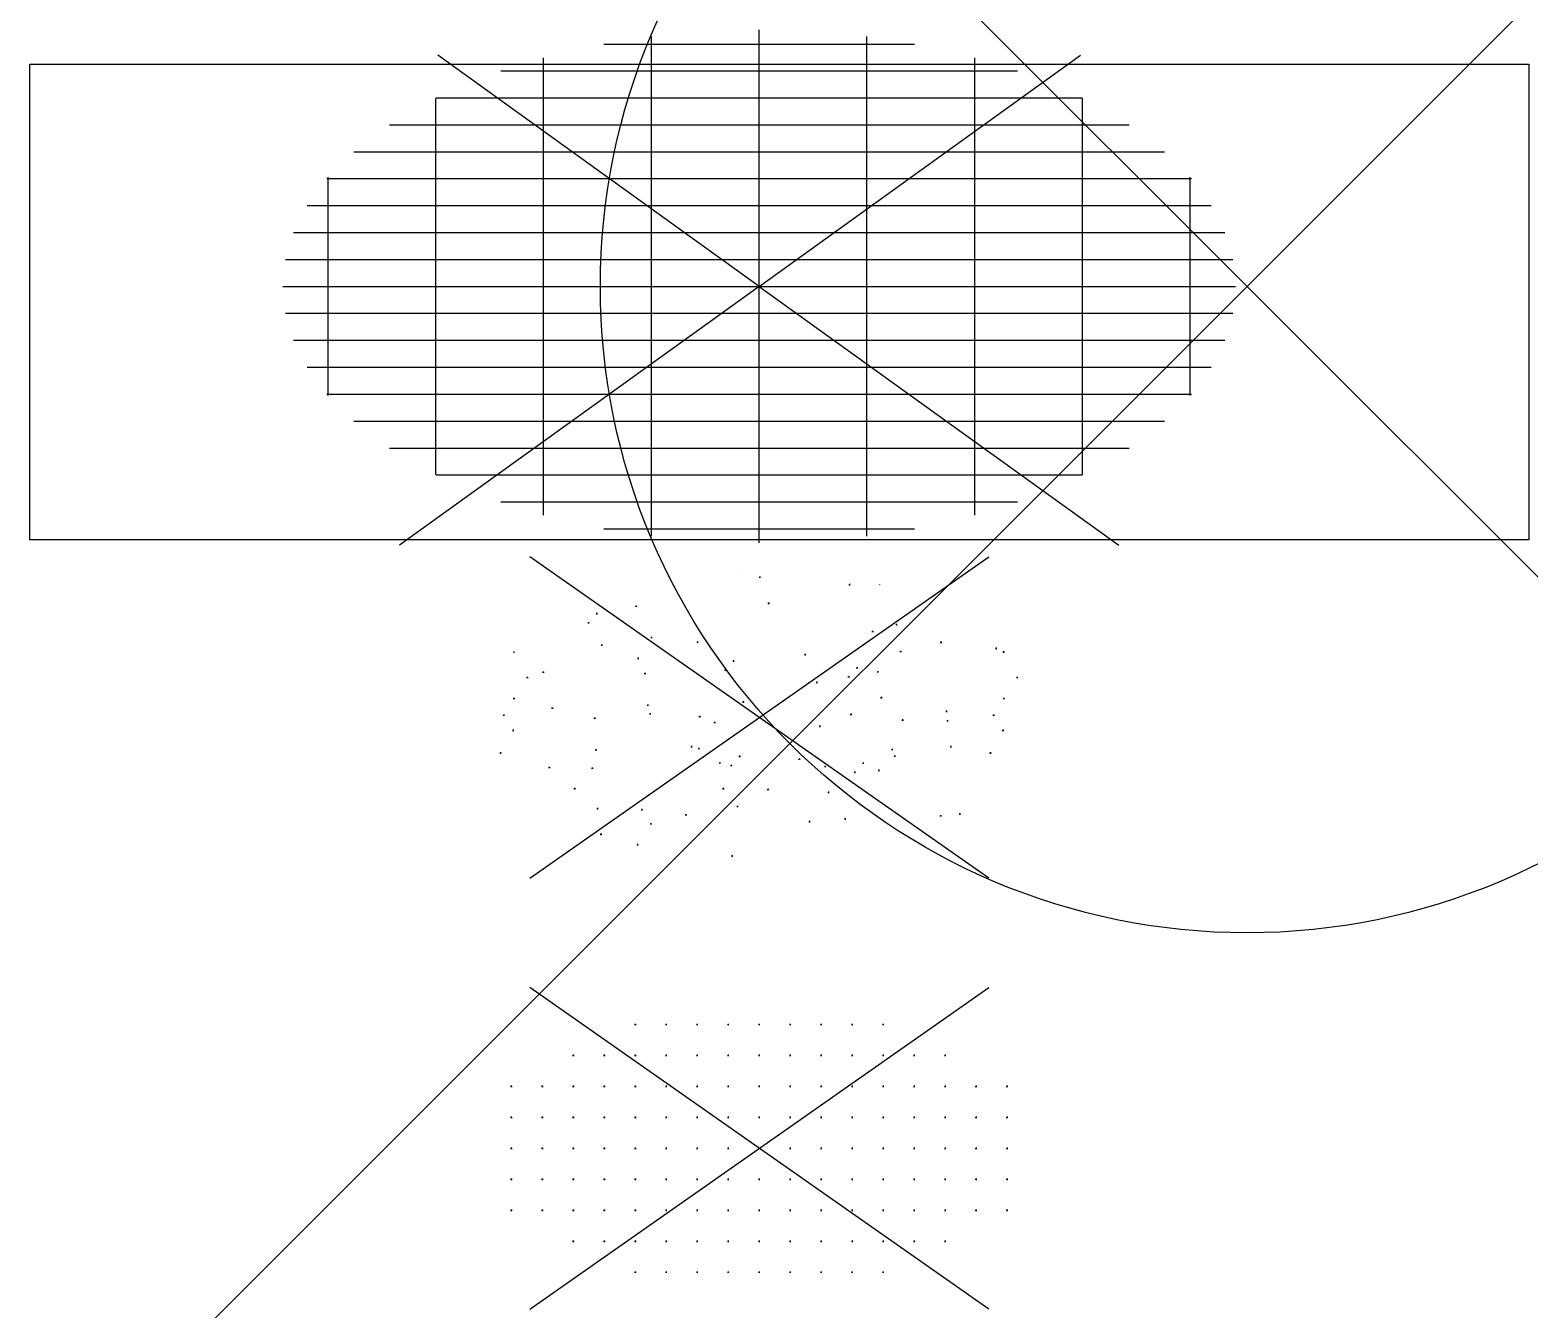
# Model space of a CAD drawing. Header units: metres. Extents: x -77 to 448, y 4806 to 5239.
# Drawn here: x -30.49 to -27.013, y 4948.625 to 4951.593 of the extents above; entities that cross this region are included whole.
import ezdxf
from ezdxf.enums import TextEntityAlignment as Align

# ---------------------------------------------------------------- set-up
doc = ezdxf.new("R2010")
doc.units = ezdxf.units.M
doc.header["$PDMODE"] = 35
doc.header["$PDSIZE"] = 3
doc.layers.add('V-WE-VH-OPENVERHARDING_STRAATBAKSTEEN-S', color=90, linetype='Continuous', lineweight=25)
doc.styles.add('NLCS-ISO', font='NLCS-ISO.ttf')

# ---------------------------------------------------------------- blocks, each defined once
blk = doc.blocks.new('V-SVH-FUNDERING_ZANDCEMENTSTAB_KL-SO')
for p, q in [((-2.662244, -1.864123), (2.662244, 1.864123)), ((2.662244, -1.864123), (-2.662244, 1.864123)), ((-1.446125, 1.4375), (-1.4375, 1.4375)), ((-1.446125, 1.4375), (-1.4375, 1.4375)), ((-1.4375, 1.446125), (-1.4375, 1.4375)), ((-1.4375, 1.446125), (-1.4375, 1.4375)), ((-1.4375, 1.4375), (-1.428875, 1.4375)), ((-1.4375, 1.4375), (-1.4375, 1.428875)), ((-1.4375, 1.4375), (-1.428875, 1.4375)), ((-1.4375, 1.4375), (-1.4375, 1.428875)), ((-1.08675, 1.4375), (-1.0695, 1.4375)), ((-1.08675, 1.4375), (-1.0695, 1.4375)), ((-1.078125, 1.446125), (-1.078125, 1.4375)), ((-1.078125, 1.4375), (-1.078125, 1.428875)), ((-0.727375, 1.4375), (-0.71875, 1.4375)), ((-0.727375, 1.4375), (-0.71875, 1.4375)), ((-0.71875, 1.446125), (-0.71875, 1.4375)), ((-0.71875, 1.446125), (-0.71875, 1.4375)), ((-0.71875, 1.4375), (-0.710125, 1.4375)), ((-0.71875, 1.4375), (-0.71875, 1.428875)), ((-0.71875, 1.4375), (-0.710125, 1.4375)), ((-0.71875, 1.4375), (-0.71875, 1.428875)), ((-0.368, 1.4375), (-0.35075, 1.4375)), ((-0.368, 1.4375), (-0.35075, 1.4375)), ((-0.359375, 1.446125), (-0.359375, 1.4375)), ((-0.359375, 1.4375), (-0.359375, 1.428875)), ((-0.008625, 1.4375), (0, 1.4375)), ((-0.008625, 1.4375), (0, 1.4375)), ((0, 1.446125), (0, 1.4375)), ((0, 1.446125), (0, 1.4375)), ((0, 1.4375), (0.008625, 1.4375)), ((0, 1.4375), (0, 1.428875)), ((0, 1.4375), (0.008625, 1.4375)), ((0, 1.4375), (0, 1.428875)), ((0.35075, 1.4375), (0.368, 1.4375)), ((0.35075, 1.4375), (0.368, 1.4375)), ((0.359375, 1.446125), (0.359375, 1.4375)), ((0.359375, 1.4375), (0.359375, 1.428875)), ((0.710125, 1.4375), (0.71875, 1.4375)), ((0.710125, 1.4375), (0.71875, 1.4375)), ((0.71875, 1.446125), (0.71875, 1.4375)), ((0.71875, 1.446125), (0.71875, 1.4375)), ((0.71875, 1.4375), (0.727375, 1.4375)), ((0.71875, 1.4375), (0.71875, 1.428875)), ((0.71875, 1.4375), (0.727375, 1.4375)), ((0.71875, 1.4375), (0.71875, 1.428875)), ((1.0695, 1.4375), (1.08675, 1.4375)), ((1.0695, 1.4375), (1.08675, 1.4375)), ((1.078125, 1.446125), (1.078125, 1.4375)), ((1.078125, 1.4375), (1.078125, 1.428875)), ((1.428875, 1.4375), (1.4375, 1.4375)), ((1.428875, 1.4375), (1.4375, 1.4375)), ((1.4375, 1.446125), (1.4375, 1.4375)), ((1.4375, 1.446125), (1.4375, 1.4375)), ((1.4375, 1.4375), (1.446125, 1.4375)), ((1.4375, 1.4375), (1.4375, 1.428875)), ((1.4375, 1.4375), (1.446125, 1.4375)), ((1.4375, 1.4375), (1.4375, 1.428875)), ((-2.164875, 1.078125), (-2.15625, 1.078125)), ((-2.15625, 1.08675), (-2.15625, 1.0695)), ((-2.15625, 1.08675), (-2.15625, 1.0695)), ((-2.15625, 1.078125), (-2.147625, 1.078125)), ((-1.8055, 1.078125), (-1.78825, 1.078125)), ((-1.796875, 1.08675), (-1.796875, 1.0695)), ((-1.446125, 1.078125), (-1.4375, 1.078125)), ((-1.4375, 1.08675), (-1.4375, 1.0695)), ((-1.4375, 1.08675), (-1.4375, 1.0695)), ((-1.4375, 1.078125), (-1.428875, 1.078125)), ((-1.08675, 1.078125), (-1.0695, 1.078125)), ((-1.078125, 1.08675), (-1.078125, 1.0695)), ((-0.727375, 1.078125), (-0.71875, 1.078125)), ((-0.71875, 1.08675), (-0.71875, 1.0695)), ((-0.71875, 1.08675), (-0.71875, 1.0695)), ((-0.71875, 1.078125), (-0.710125, 1.078125)), ((-0.368, 1.078125), (-0.35075, 1.078125)), ((-0.359375, 1.08675), (-0.359375, 1.0695)), ((-0.008625, 1.078125), (0, 1.078125)), ((0, 1.08675), (0, 1.0695)), ((0, 1.08675), (0, 1.0695)), ((0, 1.078125), (0.008625, 1.078125)), ((0.35075, 1.078125), (0.368, 1.078125)), ((0.359375, 1.08675), (0.359375, 1.0695)), ((0.710125, 1.078125), (0.71875, 1.078125)), ((0.71875, 1.08675), (0.71875, 1.0695)), ((0.71875, 1.08675), (0.71875, 1.0695)), ((0.71875, 1.078125), (0.727375, 1.078125)), ((1.0695, 1.078125), (1.08675, 1.078125)), ((1.078125, 1.08675), (1.078125, 1.0695)), ((1.428875, 1.078125), (1.4375, 1.078125)), ((1.4375, 1.08675), (1.4375, 1.0695)), ((1.4375, 1.08675), (1.4375, 1.0695)), ((1.4375, 1.078125), (1.446125, 1.078125)), ((1.78825, 1.078125), (1.8055, 1.078125)), ((1.796875, 1.08675), (1.796875, 1.0695)), ((2.147625, 1.078125), (2.15625, 1.078125)), ((2.15625, 1.08675), (2.15625, 1.0695)), ((2.15625, 1.08675), (2.15625, 1.0695)), ((2.15625, 1.078125), (2.164875, 1.078125)), ((-2.882843, 0.71875), (-2.875, 0.71875)), ((-2.882843, 0.71875), (-2.875, 0.71875)), ((-2.875, 0.727375), (-2.875, 0.71875)), ((-2.875, 0.727375), (-2.875, 0.71875)), ((-2.875, 0.71875), (-2.866375, 0.71875)), ((-2.875, 0.71875), (-2.875, 0.710125)), ((-2.875, 0.71875), (-2.866375, 0.71875)), ((-2.875, 0.71875), (-2.875, 0.710125)), ((-2.52425, 0.71875), (-2.507, 0.71875)), ((-2.52425, 0.71875), (-2.507, 0.71875)), ((-2.515625, 0.727375), (-2.515625, 0.71875)), ((-2.515625, 0.71875), (-2.515625, 0.710125)), ((-2.164875, 0.71875), (-2.15625, 0.71875)), ((-2.164875, 0.71875), (-2.15625, 0.71875)), ((-2.15625, 0.727375), (-2.15625, 0.71875)), ((-2.15625, 0.727375), (-2.15625, 0.71875)), ((-2.15625, 0.71875), (-2.147625, 0.71875)), ((-2.15625, 0.71875), (-2.15625, 0.710125)), ((-2.15625, 0.71875), (-2.147625, 0.71875)), ((-2.15625, 0.71875), (-2.15625, 0.710125)), ((-1.8055, 0.71875), (-1.78825, 0.71875)), ((-1.8055, 0.71875), (-1.78825, 0.71875)), ((-1.796875, 0.727375), (-1.796875, 0.71875)), ((-1.796875, 0.71875), (-1.796875, 0.710125)), ((-1.446125, 0.71875), (-1.4375, 0.71875)), ((-1.446125, 0.71875), (-1.4375, 0.71875)), ((-1.4375, 0.727375), (-1.4375, 0.71875)), ((-1.4375, 0.727375), (-1.4375, 0.71875)), ((-1.4375, 0.71875), (-1.428875, 0.71875)), ((-1.4375, 0.71875), (-1.4375, 0.710125)), ((-1.4375, 0.71875), (-1.428875, 0.71875)), ((-1.4375, 0.71875), (-1.4375, 0.710125)), ((-1.08675, 0.71875), (-1.0695, 0.71875)), ((-1.08675, 0.71875), (-1.0695, 0.71875)), ((-1.078125, 0.727375), (-1.078125, 0.71875)), ((-1.078125, 0.71875), (-1.078125, 0.710125)), ((-0.727375, 0.71875), (-0.71875, 0.71875)), ((-0.727375, 0.71875), (-0.71875, 0.71875)), ((-0.71875, 0.727375), (-0.71875, 0.71875)), ((-0.71875, 0.727375), (-0.71875, 0.71875)), ((-0.71875, 0.71875), (-0.710125, 0.71875)), ((-0.71875, 0.71875), (-0.71875, 0.710125)), ((-0.71875, 0.71875), (-0.710125, 0.71875)), ((-0.71875, 0.71875), (-0.71875, 0.710125)), ((-0.368, 0.71875), (-0.35075, 0.71875)), ((-0.368, 0.71875), (-0.35075, 0.71875)), ((-0.359375, 0.727375), (-0.359375, 0.71875)), ((-0.359375, 0.71875), (-0.359375, 0.710125)), ((-0.008625, 0.71875), (0, 0.71875)), ((-0.008625, 0.71875), (0, 0.71875)), ((0, 0.727375), (0, 0.71875)), ((0, 0.727375), (0, 0.71875)), ((0, 0.71875), (0.008625, 0.71875)), ((0, 0.71875), (0, 0.710125)), ((0, 0.71875), (0.008625, 0.71875)), ((0, 0.71875), (0, 0.710125)), ((0.35075, 0.71875), (0.368, 0.71875)), ((0.35075, 0.71875), (0.368, 0.71875)), ((0.359375, 0.727375), (0.359375, 0.71875)), ((0.359375, 0.71875), (0.359375, 0.710125)), ((0.710125, 0.71875), (0.71875, 0.71875)), ((0.710125, 0.71875), (0.71875, 0.71875)), ((0.71875, 0.727375), (0.71875, 0.71875)), ((0.71875, 0.727375), (0.71875, 0.71875)), ((0.71875, 0.71875), (0.727375, 0.71875)), ((0.71875, 0.71875), (0.71875, 0.710125)), ((0.71875, 0.71875), (0.727375, 0.71875)), ((0.71875, 0.71875), (0.71875, 0.710125)), ((1.0695, 0.71875), (1.08675, 0.71875)), ((1.0695, 0.71875), (1.08675, 0.71875)), ((1.078125, 0.727375), (1.078125, 0.71875)), ((1.078125, 0.71875), (1.078125, 0.710125)), ((1.428875, 0.71875), (1.4375, 0.71875)), ((1.428875, 0.71875), (1.4375, 0.71875)), ((1.4375, 0.727375), (1.4375, 0.71875)), ((1.4375, 0.727375), (1.4375, 0.71875)), ((1.4375, 0.71875), (1.446125, 0.71875)), ((1.4375, 0.71875), (1.4375, 0.710125)), ((1.4375, 0.71875), (1.446125, 0.71875)), ((1.4375, 0.71875), (1.4375, 0.710125)), ((1.78825, 0.71875), (1.8055, 0.71875)), ((1.78825, 0.71875), (1.8055, 0.71875)), ((1.796875, 0.727375), (1.796875, 0.71875)), ((1.796875, 0.71875), (1.796875, 0.710125)), ((2.147625, 0.71875), (2.15625, 0.71875)), ((2.147625, 0.71875), (2.15625, 0.71875)), ((2.15625, 0.727375), (2.15625, 0.71875)), ((2.15625, 0.727375), (2.15625, 0.71875)), ((2.15625, 0.71875), (2.164875, 0.71875)), ((2.15625, 0.71875), (2.15625, 0.710125)), ((2.15625, 0.71875), (2.164875, 0.71875)), ((2.15625, 0.71875), (2.15625, 0.710125)), ((2.507, 0.71875), (2.52425, 0.71875)), ((2.507, 0.71875), (2.52425, 0.71875)), ((2.515625, 0.727375), (2.515625, 0.71875)), ((2.515625, 0.71875), (2.515625, 0.710125)), ((2.866375, 0.71875), (2.875, 0.71875)), ((2.866375, 0.71875), (2.875, 0.71875)), ((2.875, 0.727375), (2.875, 0.71875)), ((2.875, 0.727375), (2.875, 0.71875)), ((2.875, 0.71875), (2.882843, 0.71875)), ((2.875, 0.71875), (2.875, 0.710125)), ((2.875, 0.71875), (2.882843, 0.71875)), ((2.875, 0.71875), (2.875, 0.710125)), ((-2.883625, 0.359375), (-2.875, 0.359375)), ((-2.875, 0.368), (-2.875, 0.35075)), ((-2.875, 0.368), (-2.875, 0.35075)), ((-2.875, 0.359375), (-2.866375, 0.359375)), ((-2.52425, 0.359375), (-2.507, 0.359375)), ((-2.515625, 0.368), (-2.515625, 0.35075)), ((-2.164875, 0.359375), (-2.15625, 0.359375)), ((-2.15625, 0.368), (-2.15625, 0.35075)), ((-2.15625, 0.368), (-2.15625, 0.35075)), ((-2.15625, 0.359375), (-2.147625, 0.359375)), ((-1.8055, 0.359375), (-1.78825, 0.359375)), ((-1.796875, 0.368), (-1.796875, 0.35075)), ((-1.446125, 0.359375), (-1.4375, 0.359375)), ((-1.4375, 0.368), (-1.4375, 0.35075)), ((-1.4375, 0.368), (-1.4375, 0.35075)), ((-1.4375, 0.359375), (-1.428875, 0.359375)), ((-1.08675, 0.359375), (-1.0695, 0.359375)), ((-1.078125, 0.368), (-1.078125, 0.35075)), ((-0.727375, 0.359375), (-0.71875, 0.359375)), ((-0.71875, 0.368), (-0.71875, 0.35075)), ((-0.71875, 0.368), (-0.71875, 0.35075)), ((-0.71875, 0.359375), (-0.710125, 0.359375)), ((-0.368, 0.359375), (-0.35075, 0.359375)), ((-0.359375, 0.368), (-0.359375, 0.35075)), ((-0.008625, 0.359375), (0, 0.359375)), ((0, 0.368), (0, 0.35075)), ((0, 0.368), (0, 0.35075)), ((0, 0.359375), (0.008625, 0.359375)), ((0.35075, 0.359375), (0.368, 0.359375)), ((0.359375, 0.368), (0.359375, 0.35075)), ((0.710125, 0.359375), (0.71875, 0.359375)), ((0.71875, 0.368), (0.71875, 0.35075)), ((0.71875, 0.368), (0.71875, 0.35075)), ((0.71875, 0.359375), (0.727375, 0.359375)), ((1.0695, 0.359375), (1.08675, 0.359375)), ((1.078125, 0.368), (1.078125, 0.35075)), ((1.428875, 0.359375), (1.4375, 0.359375)), ((1.4375, 0.368), (1.4375, 0.35075)), ((1.4375, 0.368), (1.4375, 0.35075)), ((1.4375, 0.359375), (1.446125, 0.359375)), ((1.78825, 0.359375), (1.8055, 0.359375)), ((1.796875, 0.368), (1.796875, 0.35075)), ((2.147625, 0.359375), (2.15625, 0.359375)), ((2.15625, 0.368), (2.15625, 0.35075)), ((2.15625, 0.368), (2.15625, 0.35075)), ((2.15625, 0.359375), (2.164875, 0.359375)), ((2.507, 0.359375), (2.52425, 0.359375)), ((2.515625, 0.368), (2.515625, 0.35075)), ((2.866375, 0.359375), (2.875, 0.359375)), ((2.875, 0.368), (2.875, 0.35075)), ((2.875, 0.368), (2.875, 0.35075)), ((2.875, 0.359375), (2.883625, 0.359375)), ((-2.883625, 0), (-2.875, 0)), ((-2.883625, 0), (-2.875, 0)), ((-2.875, 0.008625), (-2.875, 0)), ((-2.875, 0.008625), (-2.875, 0)), ((-2.875, 0), (-2.866375, 0)), ((-2.875, 0), (-2.875, -0.008625)), ((-2.875, 0), (-2.866375, 0)), ((-2.875, 0), (-2.875, -0.008625)), ((-2.52425, 0), (-2.507, 0)), ((-2.52425, 0), (-2.507, 0)), ((-2.515625, 0.008625), (-2.515625, 0)), ((-2.515625, 0), (-2.515625, -0.008625)), ((-2.164875, 0), (-2.15625, 0)), ((-2.164875, 0), (-2.15625, 0)), ((-2.15625, 0.008625), (-2.15625, 0)), ((-2.15625, 0.008625), (-2.15625, 0)), ((-2.15625, 0), (-2.147625, 0)), ((-2.15625, 0), (-2.15625, -0.008625)), ((-2.15625, 0), (-2.147625, 0)), ((-2.15625, 0), (-2.15625, -0.008625)), ((-1.8055, 0), (-1.78825, 0)), ((-1.8055, 0), (-1.78825, 0)), ((-1.796875, 0.008625), (-1.796875, 0)), ((-1.796875, 0), (-1.796875, -0.008625)), ((-1.446125, 0), (-1.4375, 0)), ((-1.446125, 0), (-1.4375, 0)), ((-1.4375, 0.008625), (-1.4375, 0)), ((-1.4375, 0.008625), (-1.4375, 0)), ((-1.4375, 0), (-1.428875, 0)), ((-1.4375, 0), (-1.4375, -0.008625)), ((-1.4375, 0), (-1.428875, 0)), ((-1.4375, 0), (-1.4375, -0.008625)), ((-1.08675, 0), (-1.0695, 0)), ((-1.08675, 0), (-1.0695, 0)), ((-1.078125, 0.008625), (-1.078125, 0)), ((-1.078125, 0), (-1.078125, -0.008625)), ((-0.727375, 0), (-0.71875, 0)), ((-0.727375, 0), (-0.71875, 0)), ((-0.71875, 0.008625), (-0.71875, 0)), ((-0.71875, 0.008625), (-0.71875, 0)), ((-0.71875, 0), (-0.710125, 0)), ((-0.71875, 0), (-0.71875, -0.008625)), ((-0.71875, 0), (-0.710125, 0)), ((-0.71875, 0), (-0.71875, -0.008625)), ((-0.368, 0), (-0.35075, 0)), ((-0.368, 0), (-0.35075, 0)), ((-0.359375, 0.008625), (-0.359375, 0)), ((-0.359375, 0), (-0.359375, -0.008625)), ((-0.008625, 0), (0, 0)), ((-0.008625, 0), (0, 0)), ((0, 0.008625), (0, 0)), ((0, 0.008625), (0, 0)), ((0, 0), (0.008625, 0)), ((0, 0), (0, -0.008625)), ((0, 0), (0.008625, 0)), ((0, 0), (0, -0.008625)), ((0.35075, 0), (0.368, 0)), ((0.35075, 0), (0.368, 0)), ((0.359375, 0.008625), (0.359375, 0)), ((0.359375, 0), (0.359375, -0.008625)), ((0.710125, 0), (0.71875, 0)), ((0.710125, 0), (0.71875, 0)), ((0.71875, 0.008625), (0.71875, 0)), ((0.71875, 0.008625), (0.71875, 0)), ((0.71875, 0), (0.727375, 0)), ((0.71875, 0), (0.71875, -0.008625)), ((0.71875, 0), (0.727375, 0)), ((0.71875, 0), (0.71875, -0.008625)), ((1.0695, 0), (1.08675, 0)), ((1.0695, 0), (1.08675, 0)), ((1.078125, 0.008625), (1.078125, 0)), ((1.078125, 0), (1.078125, -0.008625)), ((1.428875, 0), (1.4375, 0)), ((1.428875, 0), (1.4375, 0)), ((1.4375, 0.008625), (1.4375, 0)), ((1.4375, 0.008625), (1.4375, 0)), ((1.4375, 0), (1.446125, 0)), ((1.4375, 0), (1.4375, -0.008625)), ((1.4375, 0), (1.446125, 0)), ((1.4375, 0), (1.4375, -0.008625)), ((1.78825, 0), (1.8055, 0)), ((1.78825, 0), (1.8055, 0)), ((1.796875, 0.008625), (1.796875, 0)), ((1.796875, 0), (1.796875, -0.008625)), ((2.147625, 0), (2.15625, 0)), ((2.147625, 0), (2.15625, 0)), ((2.15625, 0.008625), (2.15625, 0)), ((2.15625, 0.008625), (2.15625, 0)), ((2.15625, 0), (2.164875, 0)), ((2.15625, 0), (2.15625, -0.008625)), ((2.15625, 0), (2.164875, 0)), ((2.15625, 0), (2.15625, -0.008625)), ((2.507, 0), (2.52425, 0)), ((2.507, 0), (2.52425, 0)), ((2.515625, 0.008625), (2.515625, 0)), ((2.515625, 0), (2.515625, -0.008625)), ((2.866375, 0), (2.875, 0)), ((2.866375, 0), (2.875, 0)), ((2.875, 0.008625), (2.875, 0)), ((2.875, 0.008625), (2.875, 0)), ((2.875, 0), (2.883625, 0)), ((2.875, 0), (2.875, -0.008625)), ((2.875, 0), (2.883625, 0)), ((2.875, 0), (2.875, -0.008625)), ((-2.883625, -0.359375), (-2.875, -0.359375)), ((-2.875, -0.35075), (-2.875, -0.368)), ((-2.875, -0.35075), (-2.875, -0.368)), ((-2.875, -0.359375), (-2.866375, -0.359375)), ((-2.52425, -0.359375), (-2.507, -0.359375)), ((-2.515625, -0.35075), (-2.515625, -0.368)), ((-2.164875, -0.359375), (-2.15625, -0.359375)), ((-2.15625, -0.35075), (-2.15625, -0.368)), ((-2.15625, -0.35075), (-2.15625, -0.368)), ((-2.15625, -0.359375), (-2.147625, -0.359375)), ((-1.8055, -0.359375), (-1.78825, -0.359375)), ((-1.796875, -0.35075), (-1.796875, -0.368)), ((-1.446125, -0.359375), (-1.4375, -0.359375)), ((-1.4375, -0.35075), (-1.4375, -0.368)), ((-1.4375, -0.35075), (-1.4375, -0.368)), ((-1.4375, -0.359375), (-1.428875, -0.359375)), ((-1.08675, -0.359375), (-1.0695, -0.359375)), ((-1.078125, -0.35075), (-1.078125, -0.368)), ((-0.727375, -0.359375), (-0.71875, -0.359375)), ((-0.71875, -0.35075), (-0.71875, -0.368)), ((-0.71875, -0.35075), (-0.71875, -0.368)), ((-0.71875, -0.359375), (-0.710125, -0.359375)), ((-0.368, -0.359375), (-0.35075, -0.359375)), ((-0.359375, -0.35075), (-0.359375, -0.368)), ((-0.008625, -0.359375), (0, -0.359375)), ((0, -0.35075), (0, -0.368)), ((0, -0.35075), (0, -0.368)), ((0, -0.359375), (0.008625, -0.359375)), ((0.35075, -0.359375), (0.368, -0.359375)), ((0.359375, -0.35075), (0.359375, -0.368)), ((0.710125, -0.359375), (0.71875, -0.359375)), ((0.71875, -0.35075), (0.71875, -0.368)), ((0.71875, -0.35075), (0.71875, -0.368)), ((0.71875, -0.359375), (0.727375, -0.359375)), ((1.0695, -0.359375), (1.08675, -0.359375)), ((1.078125, -0.35075), (1.078125, -0.368)), ((1.428875, -0.359375), (1.4375, -0.359375)), ((1.4375, -0.35075), (1.4375, -0.368)), ((1.4375, -0.35075), (1.4375, -0.368)), ((1.4375, -0.359375), (1.446125, -0.359375)), ((1.78825, -0.359375), (1.8055, -0.359375)), ((1.796875, -0.35075), (1.796875, -0.368)), ((2.147625, -0.359375), (2.15625, -0.359375)), ((2.15625, -0.35075), (2.15625, -0.368)), ((2.15625, -0.35075), (2.15625, -0.368)), ((2.15625, -0.359375), (2.164875, -0.359375)), ((2.507, -0.359375), (2.52425, -0.359375)), ((2.515625, -0.35075), (2.515625, -0.368)), ((2.866375, -0.359375), (2.875, -0.359375)), ((2.875, -0.35075), (2.875, -0.368)), ((2.875, -0.35075), (2.875, -0.368)), ((2.875, -0.359375), (2.883625, -0.359375)), ((-2.882843, -0.71875), (-2.875, -0.71875)), ((-2.882843, -0.71875), (-2.875, -0.71875)), ((-2.875, -0.710125), (-2.875, -0.71875)), ((-2.875, -0.710125), (-2.875, -0.71875)), ((-2.875, -0.71875), (-2.866375, -0.71875)), ((-2.875, -0.71875), (-2.875, -0.727375)), ((-2.875, -0.71875), (-2.866375, -0.71875)), ((-2.875, -0.71875), (-2.875, -0.727375)), ((-2.52425, -0.71875), (-2.507, -0.71875)), ((-2.52425, -0.71875), (-2.507, -0.71875)), ((-2.515625, -0.710125), (-2.515625, -0.71875)), ((-2.515625, -0.71875), (-2.515625, -0.727375)), ((-2.164875, -0.71875), (-2.15625, -0.71875)), ((-2.164875, -0.71875), (-2.15625, -0.71875)), ((-2.15625, -0.710125), (-2.15625, -0.71875)), ((-2.15625, -0.710125), (-2.15625, -0.71875)), ((-2.15625, -0.71875), (-2.147625, -0.71875)), ((-2.15625, -0.71875), (-2.15625, -0.727375)), ((-2.15625, -0.71875), (-2.147625, -0.71875)), ((-2.15625, -0.71875), (-2.15625, -0.727375)), ((-1.8055, -0.71875), (-1.78825, -0.71875)), ((-1.8055, -0.71875), (-1.78825, -0.71875)), ((-1.796875, -0.710125), (-1.796875, -0.71875)), ((-1.796875, -0.71875), (-1.796875, -0.727375)), ((-1.446125, -0.71875), (-1.4375, -0.71875)), ((-1.446125, -0.71875), (-1.4375, -0.71875)), ((-1.4375, -0.710125), (-1.4375, -0.71875)), ((-1.4375, -0.710125), (-1.4375, -0.71875)), ((-1.4375, -0.71875), (-1.428875, -0.71875)), ((-1.4375, -0.71875), (-1.4375, -0.727375)), ((-1.4375, -0.71875), (-1.428875, -0.71875)), ((-1.4375, -0.71875), (-1.4375, -0.727375)), ((-1.08675, -0.71875), (-1.0695, -0.71875)), ((-1.08675, -0.71875), (-1.0695, -0.71875)), ((-1.078125, -0.710125), (-1.078125, -0.71875)), ((-1.078125, -0.71875), (-1.078125, -0.727375)), ((-0.727375, -0.71875), (-0.71875, -0.71875)), ((-0.727375, -0.71875), (-0.71875, -0.71875)), ((-0.71875, -0.710125), (-0.71875, -0.71875)), ((-0.71875, -0.710125), (-0.71875, -0.71875)), ((-0.71875, -0.71875), (-0.710125, -0.71875)), ((-0.71875, -0.71875), (-0.71875, -0.727375)), ((-0.71875, -0.71875), (-0.710125, -0.71875)), ((-0.71875, -0.71875), (-0.71875, -0.727375)), ((-0.368, -0.71875), (-0.35075, -0.71875)), ((-0.368, -0.71875), (-0.35075, -0.71875)), ((-0.359375, -0.710125), (-0.359375, -0.71875)), ((-0.359375, -0.71875), (-0.359375, -0.727375)), ((-0.008625, -0.71875), (0, -0.71875)), ((-0.008625, -0.71875), (0, -0.71875)), ((0, -0.710125), (0, -0.71875)), ((0, -0.710125), (0, -0.71875)), ((0, -0.71875), (0.008625, -0.71875)), ((0, -0.71875), (0, -0.727375)), ((0, -0.71875), (0.008625, -0.71875)), ((0, -0.71875), (0, -0.727375)), ((0.35075, -0.71875), (0.368, -0.71875)), ((0.35075, -0.71875), (0.368, -0.71875)), ((0.359375, -0.710125), (0.359375, -0.71875)), ((0.359375, -0.71875), (0.359375, -0.727375)), ((0.710125, -0.71875), (0.71875, -0.71875)), ((0.710125, -0.71875), (0.71875, -0.71875)), ((0.71875, -0.710125), (0.71875, -0.71875)), ((0.71875, -0.710125), (0.71875, -0.71875)), ((0.71875, -0.71875), (0.727375, -0.71875)), ((0.71875, -0.71875), (0.71875, -0.727375)), ((0.71875, -0.71875), (0.727375, -0.71875)), ((0.71875, -0.71875), (0.71875, -0.727375)), ((1.0695, -0.71875), (1.08675, -0.71875)), ((1.0695, -0.71875), (1.08675, -0.71875)), ((1.078125, -0.710125), (1.078125, -0.71875)), ((1.078125, -0.71875), (1.078125, -0.727375)), ((1.428875, -0.71875), (1.4375, -0.71875)), ((1.428875, -0.71875), (1.4375, -0.71875)), ((1.4375, -0.710125), (1.4375, -0.71875)), ((1.4375, -0.710125), (1.4375, -0.71875)), ((1.4375, -0.71875), (1.446125, -0.71875)), ((1.4375, -0.71875), (1.4375, -0.727375)), ((1.4375, -0.71875), (1.446125, -0.71875)), ((1.4375, -0.71875), (1.4375, -0.727375)), ((1.78825, -0.71875), (1.8055, -0.71875)), ((1.78825, -0.71875), (1.8055, -0.71875)), ((1.796875, -0.710125), (1.796875, -0.71875)), ((1.796875, -0.71875), (1.796875, -0.727375)), ((2.147625, -0.71875), (2.15625, -0.71875)), ((2.147625, -0.71875), (2.15625, -0.71875)), ((2.15625, -0.710125), (2.15625, -0.71875)), ((2.15625, -0.710125), (2.15625, -0.71875)), ((2.15625, -0.71875), (2.164875, -0.71875)), ((2.15625, -0.71875), (2.15625, -0.727375)), ((2.15625, -0.71875), (2.164875, -0.71875)), ((2.15625, -0.71875), (2.15625, -0.727375)), ((2.507, -0.71875), (2.52425, -0.71875)), ((2.507, -0.71875), (2.52425, -0.71875)), ((2.515625, -0.710125), (2.515625, -0.71875)), ((2.515625, -0.71875), (2.515625, -0.727375)), ((2.866375, -0.71875), (2.875, -0.71875)), ((2.866375, -0.71875), (2.875, -0.71875)), ((2.875, -0.710125), (2.875, -0.71875)), ((2.875, -0.710125), (2.875, -0.71875)), ((2.875, -0.71875), (2.882843, -0.71875)), ((2.875, -0.71875), (2.875, -0.727375)), ((2.875, -0.71875), (2.882843, -0.71875)), ((2.875, -0.71875), (2.875, -0.727375)), ((-2.164875, -1.078125), (-2.15625, -1.078125)), ((-2.15625, -1.0695), (-2.15625, -1.08675)), ((-2.15625, -1.0695), (-2.15625, -1.08675)), ((-2.15625, -1.078125), (-2.147625, -1.078125)), ((-1.8055, -1.078125), (-1.78825, -1.078125)), ((-1.796875, -1.0695), (-1.796875, -1.08675)), ((-1.446125, -1.078125), (-1.4375, -1.078125)), ((-1.4375, -1.0695), (-1.4375, -1.08675)), ((-1.4375, -1.0695), (-1.4375, -1.08675)), ((-1.4375, -1.078125), (-1.428875, -1.078125)), ((-1.08675, -1.078125), (-1.0695, -1.078125)), ((-1.078125, -1.0695), (-1.078125, -1.08675)), ((-0.727375, -1.078125), (-0.71875, -1.078125)), ((-0.71875, -1.0695), (-0.71875, -1.08675)), ((-0.71875, -1.0695), (-0.71875, -1.08675)), ((-0.71875, -1.078125), (-0.710125, -1.078125)), ((-0.368, -1.078125), (-0.35075, -1.078125)), ((-0.359375, -1.0695), (-0.359375, -1.08675)), ((-0.008625, -1.078125), (0, -1.078125)), ((0, -1.0695), (0, -1.08675)), ((0, -1.0695), (0, -1.08675)), ((0, -1.078125), (0.008625, -1.078125)), ((0.35075, -1.078125), (0.368, -1.078125)), ((0.359375, -1.0695), (0.359375, -1.08675)), ((0.710125, -1.078125), (0.71875, -1.078125)), ((0.71875, -1.0695), (0.71875, -1.08675)), ((0.71875, -1.0695), (0.71875, -1.08675)), ((0.71875, -1.078125), (0.727375, -1.078125)), ((1.0695, -1.078125), (1.08675, -1.078125)), ((1.078125, -1.0695), (1.078125, -1.08675)), ((1.428875, -1.078125), (1.4375, -1.078125)), ((1.4375, -1.0695), (1.4375, -1.08675)), ((1.4375, -1.0695), (1.4375, -1.08675)), ((1.4375, -1.078125), (1.446125, -1.078125)), ((1.78825, -1.078125), (1.8055, -1.078125)), ((1.796875, -1.0695), (1.796875, -1.08675)), ((2.147625, -1.078125), (2.15625, -1.078125)), ((2.15625, -1.0695), (2.15625, -1.08675)), ((2.15625, -1.0695), (2.15625, -1.08675)), ((2.15625, -1.078125), (2.164875, -1.078125)), ((-1.446125, -1.4375), (-1.4375, -1.4375)), ((-1.446125, -1.4375), (-1.4375, -1.4375)), ((-1.4375, -1.428875), (-1.4375, -1.4375)), ((-1.4375, -1.428875), (-1.4375, -1.4375)), ((-1.4375, -1.4375), (-1.428875, -1.4375)), ((-1.4375, -1.4375), (-1.4375, -1.446125)), ((-1.4375, -1.4375), (-1.428875, -1.4375)), ((-1.4375, -1.4375), (-1.4375, -1.446125)), ((-1.08675, -1.4375), (-1.0695, -1.4375)), ((-1.08675, -1.4375), (-1.0695, -1.4375)), ((-1.078125, -1.428875), (-1.078125, -1.4375)), ((-1.078125, -1.4375), (-1.078125, -1.446125)), ((-0.727375, -1.4375), (-0.71875, -1.4375)), ((-0.727375, -1.4375), (-0.71875, -1.4375)), ((-0.71875, -1.428875), (-0.71875, -1.4375)), ((-0.71875, -1.428875), (-0.71875, -1.4375)), ((-0.71875, -1.4375), (-0.710125, -1.4375)), ((-0.71875, -1.4375), (-0.71875, -1.446125)), ((-0.71875, -1.4375), (-0.710125, -1.4375)), ((-0.71875, -1.4375), (-0.71875, -1.446125)), ((-0.368, -1.4375), (-0.35075, -1.4375)), ((-0.368, -1.4375), (-0.35075, -1.4375)), ((-0.359375, -1.428875), (-0.359375, -1.4375)), ((-0.359375, -1.4375), (-0.359375, -1.446125)), ((-0.008625, -1.4375), (0, -1.4375)), ((-0.008625, -1.4375), (0, -1.4375)), ((0, -1.428875), (0, -1.4375)), ((0, -1.428875), (0, -1.4375)), ((0, -1.4375), (0.008625, -1.4375)), ((0, -1.4375), (0, -1.446125)), ((0, -1.4375), (0.008625, -1.4375)), ((0, -1.4375), (0, -1.446125)), ((0.35075, -1.4375), (0.368, -1.4375)), ((0.35075, -1.4375), (0.368, -1.4375)), ((0.359375, -1.428875), (0.359375, -1.4375)), ((0.359375, -1.4375), (0.359375, -1.446125)), ((0.710125, -1.4375), (0.71875, -1.4375)), ((0.710125, -1.4375), (0.71875, -1.4375)), ((0.71875, -1.428875), (0.71875, -1.4375)), ((0.71875, -1.428875), (0.71875, -1.4375)), ((0.71875, -1.4375), (0.727375, -1.4375)), ((0.71875, -1.4375), (0.71875, -1.446125)), ((0.71875, -1.4375), (0.727375, -1.4375)), ((0.71875, -1.4375), (0.71875, -1.446125)), ((1.0695, -1.4375), (1.08675, -1.4375)), ((1.0695, -1.4375), (1.08675, -1.4375)), ((1.078125, -1.428875), (1.078125, -1.4375)), ((1.078125, -1.4375), (1.078125, -1.446125)), ((1.428875, -1.4375), (1.4375, -1.4375)), ((1.428875, -1.4375), (1.4375, -1.4375)), ((1.4375, -1.428875), (1.4375, -1.4375)), ((1.4375, -1.428875), (1.4375, -1.4375)), ((1.4375, -1.4375), (1.446125, -1.4375)), ((1.4375, -1.4375), (1.4375, -1.446125)), ((1.4375, -1.4375), (1.446125, -1.4375)), ((1.4375, -1.4375), (1.4375, -1.446125))]:
    blk.add_line(p, q)
at = {"style": 'NLCS-ISO'}
blk.add_attdef('KLEUR', text='', height=1.8, dxfattribs=at).set_placement((4.25, 0), align=Align.MIDDLE_LEFT)
blk = doc.blocks.new('V-SVH-FUNDERING_ZAND_KL-SO')
for p, q in [((-2.662, -1.864), (2.662, 1.864)), ((2.662, -1.864), (-2.662, 1.864)), ((-0.203, 1.678), (-0.203, 1.676)), ((0, 1.625), (0.017, 1.625)), ((0.009, 1.634), (0.009, 1.617)), ((1.038, 1.539), (1.055, 1.539)), ((1.047, 1.548), (1.047, 1.531)), ((1.394, 1.543), (1.394, 1.537)), ((-1.436, 1.289), (-1.419, 1.289)), ((-1.428, 1.298), (-1.428, 1.281)), ((0.1, 1.324), (0.118, 1.324)), ((0.109, 1.332), (0.109, 1.315)), ((-1.988, 1.098), (-1.971, 1.098)), ((-1.979, 1.106), (-1.979, 1.089)), ((-1.891, 1.204), (-1.874, 1.204)), ((-1.882, 1.212), (-1.882, 1.195)), ((1.585, 1.076), (1.602, 1.076)), ((1.593, 1.084), (1.593, 1.067)), ((-1.258, 0.926), (-1.241, 0.926)), ((-1.25, 0.935), (-1.25, 0.918)), ((-0.725, 0.872), (-0.708, 0.872)), ((-0.716, 0.881), (-0.716, 0.864)), ((1.307, 0.996), (1.324, 0.996)), ((1.315, 1.004), (1.315, 0.987)), ((2.1, 0.871), (2.117, 0.871)), ((2.108, 0.879), (2.108, 0.862)), ((-2.847, 0.76), (-2.847, 0.75)), ((-2.847, 0.759), (-2.838, 0.759)), ((-1.833, 0.836), (-1.816, 0.836)), ((-1.824, 0.845), (-1.824, 0.828)), ((0.525, 0.728), (0.542, 0.728)), ((0.534, 0.736), (0.534, 0.719)), ((1.633, 0.764), (1.65, 0.764)), ((1.642, 0.772), (1.642, 0.755)), ((2.741, 0.8), (2.758, 0.8)), ((2.75, 0.809), (2.75, 0.791)), ((2.827, 0.759), (2.844, 0.759)), ((2.835, 0.768), (2.835, 0.75)), ((-2.512, 0.526), (-2.495, 0.526)), ((-2.504, 0.534), (-2.504, 0.517)), ((-1.413, 0.684), (-1.396, 0.684)), ((-1.404, 0.693), (-1.404, 0.675)), ((-0.403, 0.548), (-0.386, 0.548)), ((-0.395, 0.556), (-0.395, 0.539)), ((-0.306, 0.654), (-0.289, 0.654)), ((-0.298, 0.662), (-0.298, 0.645)), ((1.126, 0.575), (1.143, 0.575)), ((1.135, 0.584), (1.135, 0.567)), ((1.368, 0.528), (1.385, 0.528)), ((1.377, 0.537), (1.377, 0.52)), ((-2.698, 0.462), (-2.681, 0.462)), ((-2.69, 0.471), (-2.69, 0.453)), ((-1.333, 0.508), (-1.316, 0.508)), ((-1.325, 0.517), (-1.325, 0.5)), ((0.66, 0.406), (0.677, 0.406)), ((0.668, 0.415), (0.668, 0.397)), ((1.029, 0.469), (1.046, 0.469)), ((1.038, 0.478), (1.038, 0.461)), ((2.983, 0.462), (3.001, 0.462)), ((2.992, 0.471), (2.992, 0.453)), ((-2.853, 0.22), (-2.836, 0.22)), ((-2.844, 0.228), (-2.844, 0.211)), ((-0.193, 0.179), (-0.176, 0.179)), ((-0.184, 0.188), (-0.184, 0.17)), ((1.408, 0.229), (1.425, 0.229)), ((1.416, 0.237), (1.416, 0.22)), ((2.829, 0.22), (2.846, 0.22)), ((2.838, 0.228), (2.838, 0.211)), ((-2.971, 0.025), (-2.954, 0.025)), ((-2.962, 0.034), (-2.962, 0.017)), ((-2.409, 0.107), (-2.391, 0.107)), ((-2.4, 0.115), (-2.4, 0.098)), ((-1.301, 0.143), (-1.284, 0.143)), ((-1.292, 0.151), (-1.292, 0.134)), ((-1.272, 0.041), (-1.255, 0.041)), ((-1.263, 0.049), (-1.263, 0.032)), ((-0.699, 0.009), (-0.682, 0.009)), ((-0.69, 0.017), (-0.69, 0)), ((1.057, 0.034), (1.074, 0.034)), ((1.066, 0.043), (1.066, 0.026)), ((2.165, 0.07), (2.182, 0.07)), ((2.174, 0.079), (2.174, 0.062)), ((2.711, 0.025), (2.728, 0.025)), ((2.719, 0.034), (2.719, 0.017)), ((-2.863, -0.151), (-2.845, -0.151)), ((-2.854, -0.142), (-2.854, -0.159)), ((-1.917, -0.009), (-1.9, -0.009)), ((-1.909, 0), (-1.909, -0.017)), ((-0.526, -0.06), (-0.508, -0.06)), ((-0.517, -0.052), (-0.517, -0.069)), ((0.695, -0.103), (0.713, -0.103)), ((0.704, -0.095), (0.704, -0.112)), ((1.655, -0.031), (1.672, -0.031)), ((1.664, -0.022), (1.664, -0.04)), ((2.176, -0.04), (2.193, -0.04)), ((2.184, -0.032), (2.184, -0.049)), ((2.819, -0.151), (2.836, -0.151)), ((2.828, -0.142), (2.828, -0.159)), ((-0.793, -0.341), (-0.776, -0.341)), ((-0.784, -0.332), (-0.784, -0.349)), ((2.215, -0.34), (2.232, -0.34)), ((2.224, -0.331), (2.224, -0.348)), ((-3.009, -0.413), (-2.992, -0.413)), ((-3, -0.404), (-3, -0.422)), ((-1.901, -0.377), (-1.884, -0.377)), ((-1.892, -0.368), (-1.892, -0.385)), ((-0.709, -0.362), (-0.692, -0.362)), ((-0.7, -0.353), (-0.7, -0.37)), ((-0.456, -0.519), (-0.456, -0.537)), ((-0.236, -0.453), (-0.218, -0.453)), ((-0.227, -0.444), (-0.227, -0.461)), ((0.457, -0.485), (0.474, -0.485)), ((0.466, -0.477), (0.466, -0.494)), ((1.534, -0.373), (1.551, -0.373)), ((1.542, -0.364), (1.542, -0.381)), ((1.565, -0.449), (1.582, -0.449)), ((1.573, -0.441), (1.573, -0.458)), ((2.673, -0.413), (2.69, -0.413)), ((2.681, -0.404), (2.681, -0.422)), ((-2.442, -0.581), (-2.425, -0.581)), ((-2.433, -0.572), (-2.433, -0.59)), ((-1.945, -0.591), (-1.927, -0.591)), ((-1.936, -0.582), (-1.936, -0.599)), ((-0.464, -0.528), (-0.447, -0.528)), ((-0.333, -0.559), (-0.316, -0.559)), ((-0.324, -0.55), (-0.324, -0.567)), ((0.757, -0.571), (0.774, -0.571)), ((0.765, -0.562), (0.765, -0.579)), ((1.1, -0.637), (1.117, -0.637)), ((1.108, -0.629), (1.108, -0.646)), ((1.197, -0.531), (1.214, -0.531)), ((1.205, -0.523), (1.205, -0.54)), ((1.379, -0.615), (1.397, -0.615)), ((1.388, -0.606), (1.388, -0.624)), ((-2.149, -0.826), (-2.131, -0.826)), ((-2.14, -0.817), (-2.14, -0.835)), ((-0.425, -0.827), (-0.408, -0.827)), ((-0.416, -0.819), (-0.416, -0.836)), ((0.094, -0.837), (0.111, -0.837)), ((0.103, -0.828), (0.103, -0.846)), ((0.805, -0.861), (0.805, -0.879)), ((-0.261, -1.034), (-0.244, -1.034)), ((-0.252, -1.025), (-0.252, -1.043)), ((0.796, -0.87), (0.813, -0.87)), ((-1.883, -1.058), (-1.866, -1.058)), ((-1.875, -1.049), (-1.875, -1.067)), ((-1.369, -1.07), (-1.352, -1.07)), ((-1.36, -1.062), (-1.36, -1.079)), ((-0.857, -1.131), (-0.84, -1.131)), ((-0.849, -1.122), (-0.849, -1.14)), ((0.575, -1.21), (0.593, -1.21)), ((0.584, -1.201), (0.584, -1.218)), ((0.989, -1.179), (1.006, -1.179)), ((0.998, -1.17), (0.998, -1.187)), ((2.097, -1.143), (2.114, -1.143)), ((2.106, -1.134), (2.106, -1.151)), ((2.318, -1.121), (2.335, -1.121)), ((2.327, -1.112), (2.327, -1.129)), ((-1.844, -1.357), (-1.827, -1.357)), ((-1.835, -1.349), (-1.835, -1.366)), ((-1.265, -1.234), (-1.248, -1.234)), ((-1.256, -1.226), (-1.256, -1.243)), ((-1.419, -1.477), (-1.402, -1.477)), ((-1.411, -1.468), (-1.411, -1.486)), ((-0.322, -1.608), (-0.305, -1.608)), ((-0.313, -1.6), (-0.313, -1.617))]:
    blk.add_line(p, q)
at = {"style": 'NLCS-ISO'}
blk.add_attdef('KLEUR', text='', height=1.8, dxfattribs=at).set_placement((4.25, 0), align=Align.MIDDLE_LEFT)
blk = doc.blocks.new('V-SVH-GEOTEXTIEL-SO')
for p, q in [((0, -2.975), (0, 2.975)), ((-1.801, 2.812), (1.801, 2.812)), ((-1.25, -2.898), (-1.25, 2.898)), ((1.25, -2.898), (1.25, 2.898)), ((0, 0), (-3.728, 2.684)), ((-2.5, -2.653), (-2.5, 2.653)), ((0, 0), (3.728, 2.684)), ((2.5, -2.653), (2.5, 2.653)), ((-2.995, 2.5), (2.995, 2.5)), ((-3.75, -2.185), (-3.75, 2.185)), ((-3.745, 2.188), (3.745, 2.188)), ((3.75, -2.185), (3.75, 2.185)), ((-4.29, 1.875), (4.29, 1.875)), ((-4.702, 1.562), (4.702, 1.562)), ((-5.014, 1.25), (5.014, 1.25)), ((-5, -1.266), (-5, 1.266)), ((5, -1.266), (5, 1.266)), ((-5.244, 0.938), (5.244, 0.938)), ((-5.402, 0.625), (5.402, 0.625)), ((-5.494, 0.312), (5.494, 0.312)), ((-5.525, 0), (5.525, 0)), ((0, 0), (-4.172, -3.003)), ((0, 0), (4.172, -3.003)), ((-5.494, -0.312), (5.494, -0.312)), ((-5.402, -0.625), (5.402, -0.625)), ((-5.244, -0.938), (5.244, -0.938)), ((-5.014, -1.25), (5.014, -1.25)), ((-4.702, -1.562), (4.702, -1.562)), ((-4.29, -1.875), (4.29, -1.875)), ((-3.745, -2.188), (3.745, -2.188)), ((-2.995, -2.5), (2.995, -2.5)), ((-1.801, -2.812), (1.801, -2.812))]:
    blk.add_line(p, q)
blk.add_point((5.658, 0))
at = {"style": 'NLCS-ISO'}
blk.add_attdef('KLEUR', text='', height=1.8, dxfattribs=at).set_placement((6.525, 0), align=Align.MIDDLE_LEFT)

msp = doc.modelspace()

# ---------------------------------------------------------------- linework, layer by layer
at = {"color": 1}
msp.add_lwpolyline([(-30.4901, 4951.5132), (-27.0127, 4951.5132), (-27.0127, 4950.4101), (-30.4901, 4950.4101)], close=True, dxfattribs=at)

# ---------------------------------------------------------------- block references
at = {"layer": 'V-WE-VH-OPENVERHARDING_STRAATBAKSTEEN-S', "xscale": 0.2, "yscale": 0.2, "zscale": 0.2}
for name, p in [('V-SVH-GEOTEXTIEL-SO', (-28.7985, 4950.9979)), ('V-SVH-FUNDERING_ZAND_KL-SO', (-28.7985, 4949.9979)), ('V-SVH-FUNDERING_ZANDCEMENTSTAB_KL-SO', (-28.7985, 4948.9979))]:
    msp.add_blockref(name, p, dxfattribs=at)

doc.saveas('drawing.dxf')
